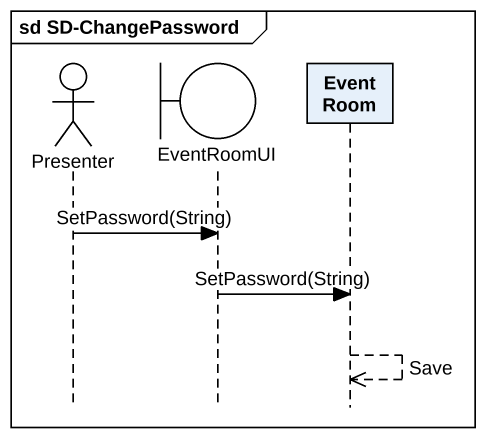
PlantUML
@startuml
mainframe sd SD-ChangePassword
hide footbox
actor Presenter
boundary EventRoomUI
participant EventRoom

Presenter -> EventRoomUI : SetPassword(String)
EventRoomUI -> EventRoom : SetPassword(String)
EventRoom -->> EventRoom : Save
@enduml
